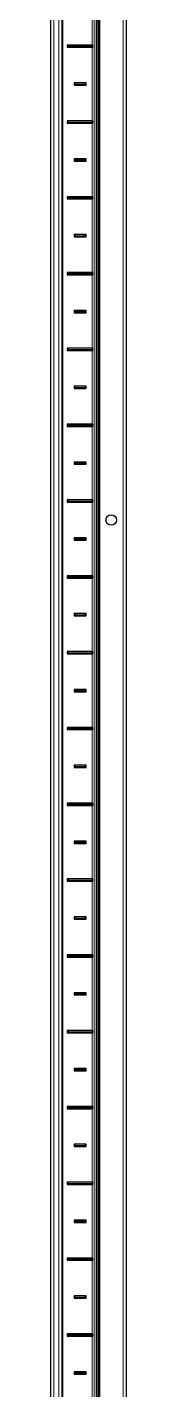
# Model space of a CAD drawing. Header units: millimetres. Extents: x -250 to 5625, y -2047 to 1592.
# Drawn here: x 1162 to 1212, y -218 to 681 of the extents above; entities that cross this region are included whole.
import ezdxf

# ---------------------------------------------------------------- set-up
doc = ezdxf.new("R2010")
doc.units = ezdxf.units.MM

msp = doc.modelspace()

# ---------------------------------------------------------------- linework, layer by layer
at = {"color": 7, "linetype": 'Continuous', "lineweight": 25}
for p, q in [((1162.49, -1006.24), (1162.49, 1092.76)), ((1169.69, 1092.76), (1169.69, -1006.24)), ((1192.36, 1092.76), (1192.36, -1006.24)), ((1192.4, 1092.76), (1192.4, -1006.24)), ((1194.19, 1092.76), (1194.19, -1006.24)), ((1212.19, 1092.76), (1212.19, -1006.24)), ((1189.74, 669.01), (1173.34, 669.01)), ((1173.34, 669.01), (1173.34, 667.51)), ((1174.09, 668.26), (1173.34, 669.01)), ((1174.09, 668.26), (1173.34, 667.51)), ((1173.34, 667.51), (1189.74, 667.51)), ((1174.09, 668.26), (1189.59, 668.26)), ((1189.59, 668.26), (1190.23, 668.9)), ((1189.59, 668.26), (1190.23, 667.61)), ((1190.23, 667.61), (1190.23, 668.9)), ((1185.84, 644.01), (1177.84, 644.01)), ((1177.84, 644.01), (1177.84, 642.51)), ((1178.59, 643.26), (1177.84, 644.01)), ((1178.59, 643.26), (1177.84, 642.51)), ((1177.84, 642.51), (1185.84, 642.51)), ((1178.59, 643.26), (1185.09, 643.26)), ((1185.09, 643.26), (1185.84, 644.01)), ((1185.09, 643.26), (1185.84, 642.51)), ((1185.84, 642.51), (1185.84, 644.01)), ((1189.74, 619.01), (1173.34, 619.01)), ((1173.34, 619.01), (1173.34, 617.51)), ((1174.09, 618.26), (1173.34, 619.01)), ((1174.09, 618.26), (1173.34, 617.51)), ((1173.34, 617.51), (1189.74, 617.51)), ((1174.09, 618.26), (1189.59, 618.26)), ((1189.59, 618.26), (1190.23, 618.9)), ((1189.59, 618.26), (1190.23, 617.61)), ((1190.23, 617.61), (1190.23, 618.9)), ((1185.84, 594.01), (1177.84, 594.01)), ((1177.84, 594.01), (1177.84, 592.51)), ((1178.59, 593.26), (1177.84, 594.01)), ((1178.59, 593.26), (1177.84, 592.51)), ((1178.59, 593.26), (1185.09, 593.26)), ((1185.09, 593.26), (1185.84, 594.01)), ((1185.09, 593.26), (1185.84, 592.51)), ((1185.84, 592.51), (1185.84, 594.01)), ((1177.84, 592.51), (1185.84, 592.51)), ((1189.74, 569.01), (1173.34, 569.01)), ((1173.34, 569.01), (1173.34, 567.51)), ((1174.09, 568.26), (1173.34, 569.01)), ((1174.09, 568.26), (1173.34, 567.51)), ((1173.34, 567.51), (1189.74, 567.51)), ((1174.09, 568.26), (1189.59, 568.26)), ((1189.59, 568.26), (1190.23, 568.9)), ((1189.59, 568.26), (1190.23, 567.61)), ((1190.23, 567.61), (1190.23, 568.9)), ((1185.84, 544.01), (1177.84, 544.01)), ((1177.84, 544.01), (1177.84, 542.51)), ((1178.59, 543.26), (1177.84, 544.01)), ((1178.59, 543.26), (1177.84, 542.51)), ((1177.84, 542.51), (1185.84, 542.51)), ((1178.59, 543.26), (1185.09, 543.26)), ((1185.09, 543.26), (1185.84, 544.01)), ((1185.09, 543.26), (1185.84, 542.51)), ((1185.84, 542.51), (1185.84, 544.01)), ((1189.74, 519.01), (1173.34, 519.01)), ((1173.34, 519.01), (1173.34, 517.51)), ((1174.09, 518.26), (1173.34, 519.01)), ((1174.09, 518.26), (1173.34, 517.51)), ((1173.34, 517.51), (1189.74, 517.51)), ((1174.09, 518.26), (1189.59, 518.26)), ((1189.59, 518.26), (1190.23, 518.9)), ((1189.59, 518.26), (1190.23, 517.61)), ((1190.23, 517.61), (1190.23, 518.9)), ((1185.84, 494.01), (1177.84, 494.01)), ((1177.84, 494.01), (1177.84, 492.51)), ((1178.59, 493.26), (1177.84, 494.01)), ((1178.59, 493.26), (1177.84, 492.51)), ((1177.84, 492.51), (1185.84, 492.51)), ((1178.59, 493.26), (1185.09, 493.26)), ((1185.09, 493.26), (1185.84, 494.01)), ((1185.09, 493.26), (1185.84, 492.51)), ((1185.84, 492.51), (1185.84, 494.01)), ((1189.74, 469.01), (1173.34, 469.01)), ((1173.34, 469.01), (1173.34, 467.51)), ((1174.09, 468.26), (1173.34, 469.01)), ((1174.09, 468.26), (1173.34, 467.51)), ((1173.34, 467.51), (1189.74, 467.51)), ((1174.09, 468.26), (1189.59, 468.26)), ((1189.59, 468.26), (1190.23, 468.9)), ((1189.59, 468.26), (1190.23, 467.61)), ((1190.23, 467.61), (1190.23, 468.9)), ((1185.84, 444.01), (1177.84, 444.01)), ((1177.84, 444.01), (1177.84, 442.51)), ((1178.59, 443.26), (1177.84, 444.01)), ((1178.59, 443.26), (1177.84, 442.51)), ((1177.84, 442.51), (1185.84, 442.51)), ((1178.59, 443.26), (1185.09, 443.26)), ((1185.09, 443.26), (1185.84, 444.01)), ((1185.09, 443.26), (1185.84, 442.51)), ((1185.84, 442.51), (1185.84, 444.01)), ((1189.74, 419.01), (1173.34, 419.01)), ((1173.34, 419.01), (1173.34, 417.51)), ((1174.09, 418.26), (1173.34, 419.01)), ((1174.09, 418.26), (1173.34, 417.51)), ((1173.34, 417.51), (1189.74, 417.51)), ((1174.09, 418.26), (1189.59, 418.26)), ((1189.59, 418.26), (1190.23, 418.9)), ((1189.59, 418.26), (1190.23, 417.61)), ((1190.23, 417.61), (1190.23, 418.9)), ((1185.84, 394.01), (1177.84, 394.01)), ((1177.84, 394.01), (1177.84, 392.51)), ((1178.59, 393.26), (1177.84, 394.01)), ((1178.59, 393.26), (1177.84, 392.51)), ((1177.84, 392.51), (1185.84, 392.51)), ((1178.59, 393.26), (1185.09, 393.26)), ((1185.09, 393.26), (1185.84, 394.01)), ((1185.09, 393.26), (1185.84, 392.51)), ((1185.84, 392.51), (1185.84, 394.01)), ((1189.74, 369.01), (1173.34, 369.01)), ((1173.34, 369.01), (1173.34, 367.51)), ((1174.09, 368.26), (1173.34, 369.01)), ((1189.59, 368.26), (1190.23, 368.9)), ((1190.23, 367.61), (1190.23, 368.9)), ((1174.09, 368.26), (1173.34, 367.51)), ((1173.34, 367.51), (1189.74, 367.51)), ((1174.09, 368.26), (1189.59, 368.26)), ((1189.59, 368.26), (1190.23, 367.61)), ((1185.84, 344.01), (1177.84, 344.01)), ((1177.84, 344.01), (1177.84, 342.51)), ((1178.59, 343.26), (1177.84, 344.01)), ((1178.59, 343.26), (1177.84, 342.51)), ((1177.84, 342.51), (1185.84, 342.51)), ((1178.59, 343.26), (1185.09, 343.26)), ((1185.09, 343.26), (1185.84, 344.01)), ((1185.09, 343.26), (1185.84, 342.51)), ((1185.84, 342.51), (1185.84, 344.01)), ((1189.74, 319.01), (1173.34, 319.01)), ((1173.34, 319.01), (1173.34, 317.51)), ((1174.09, 318.26), (1173.34, 319.01)), ((1174.09, 318.26), (1173.34, 317.51)), ((1173.34, 317.51), (1189.74, 317.51)), ((1174.09, 318.26), (1189.59, 318.26)), ((1189.59, 318.26), (1190.23, 318.9)), ((1189.59, 318.26), (1190.23, 317.61)), ((1190.23, 317.61), (1190.23, 318.9)), ((1185.84, 294.01), (1177.84, 294.01)), ((1177.84, 294.01), (1177.84, 292.51)), ((1178.59, 293.26), (1177.84, 294.01)), ((1178.59, 293.26), (1177.84, 292.51)), ((1177.84, 292.51), (1185.84, 292.51)), ((1178.59, 293.26), (1185.09, 293.26)), ((1185.09, 293.26), (1185.84, 294.01)), ((1185.09, 293.26), (1185.84, 292.51)), ((1185.84, 292.51), (1185.84, 294.01)), ((1189.74, 269.01), (1173.34, 269.01)), ((1173.34, 269.01), (1173.34, 267.51)), ((1174.09, 268.26), (1173.34, 269.01)), ((1174.09, 268.26), (1173.34, 267.51)), ((1173.34, 267.51), (1189.74, 267.51)), ((1174.09, 268.26), (1189.59, 268.26)), ((1189.59, 268.26), (1190.23, 268.9)), ((1189.59, 268.26), (1190.23, 267.61)), ((1190.23, 267.61), (1190.23, 268.9)), ((1185.84, 244.01), (1177.84, 244.01)), ((1177.84, 244.01), (1177.84, 242.51)), ((1178.59, 243.26), (1177.84, 244.01)), ((1178.59, 243.26), (1177.84, 242.51)), ((1178.59, 243.26), (1185.09, 243.26)), ((1185.09, 243.26), (1185.84, 244.01)), ((1185.09, 243.26), (1185.84, 242.51)), ((1185.84, 242.51), (1185.84, 244.01)), ((1177.84, 242.51), (1185.84, 242.51)), ((1189.74, 219.01), (1173.34, 219.01)), ((1173.34, 219.01), (1173.34, 217.51)), ((1174.09, 218.26), (1173.34, 219.01)), ((1174.09, 218.26), (1173.34, 217.51)), ((1173.34, 217.51), (1189.74, 217.51)), ((1174.09, 218.26), (1189.59, 218.26)), ((1189.59, 218.26), (1190.23, 218.9)), ((1189.59, 218.26), (1190.23, 217.61)), ((1190.23, 217.61), (1190.23, 218.9)), ((1185.84, 194.01), (1177.84, 194.01)), ((1177.84, 194.01), (1177.84, 192.51)), ((1178.59, 193.26), (1177.84, 194.01)), ((1178.59, 193.26), (1177.84, 192.51)), ((1177.84, 192.51), (1185.84, 192.51)), ((1178.59, 193.26), (1185.09, 193.26)), ((1185.09, 193.26), (1185.84, 194.01)), ((1185.09, 193.26), (1185.84, 192.51)), ((1185.84, 192.51), (1185.84, 194.01)), ((1189.74, 169.01), (1173.34, 169.01)), ((1173.34, 169.01), (1173.34, 167.51)), ((1174.09, 168.26), (1173.34, 169.01)), ((1174.09, 168.26), (1173.34, 167.51)), ((1173.34, 167.51), (1189.74, 167.51)), ((1174.09, 168.26), (1189.59, 168.26)), ((1189.59, 168.26), (1190.23, 168.9)), ((1189.59, 168.26), (1190.23, 167.61)), ((1190.23, 167.61), (1190.23, 168.9)), ((1185.84, 144.01), (1177.84, 144.01)), ((1177.84, 144.01), (1177.84, 142.51)), ((1178.59, 143.26), (1177.84, 144.01)), ((1185.09, 143.26), (1185.84, 144.01)), ((1185.84, 142.51), (1185.84, 144.01)), ((1178.59, 143.26), (1177.84, 142.51)), ((1177.84, 142.51), (1185.84, 142.51)), ((1178.59, 143.26), (1185.09, 143.26)), ((1185.09, 143.26), (1185.84, 142.51)), ((1189.74, 119.01), (1173.34, 119.01)), ((1173.34, 119.01), (1173.34, 117.51)), ((1174.09, 118.26), (1173.34, 119.01)), ((1174.09, 118.26), (1173.34, 117.51)), ((1173.34, 117.51), (1189.74, 117.51)), ((1174.09, 118.26), (1189.59, 118.26)), ((1189.59, 118.26), (1190.23, 118.9)), ((1189.59, 118.26), (1190.23, 117.61)), ((1190.23, 117.61), (1190.23, 118.9)), ((1185.84, 94.01), (1177.84, 94.01)), ((1177.84, 94.01), (1177.84, 92.51)), ((1178.59, 93.26), (1177.84, 94.01)), ((1178.59, 93.26), (1177.84, 92.51)), ((1177.84, 92.51), (1185.84, 92.51)), ((1178.59, 93.26), (1185.09, 93.26)), ((1185.09, 93.26), (1185.84, 94.01)), ((1185.09, 93.26), (1185.84, 92.51)), ((1185.84, 92.51), (1185.84, 94.01)), ((1189.74, 69.01), (1173.34, 69.01)), ((1173.34, 69.01), (1173.34, 67.51)), ((1174.09, 68.26), (1173.34, 69.01)), ((1174.09, 68.26), (1173.34, 67.51)), ((1173.34, 67.51), (1189.74, 67.51)), ((1174.09, 68.26), (1189.59, 68.26)), ((1189.59, 68.26), (1190.23, 68.9)), ((1189.59, 68.26), (1190.23, 67.61)), ((1190.23, 67.61), (1190.23, 68.9)), ((1185.84, 44.01), (1177.84, 44.01)), ((1177.84, 44.01), (1177.84, 42.51)), ((1178.59, 43.26), (1177.84, 44.01)), ((1178.59, 43.26), (1177.84, 42.51)), ((1177.84, 42.51), (1185.84, 42.51)), ((1178.59, 43.26), (1185.09, 43.26)), ((1185.09, 43.26), (1185.84, 44.01)), ((1185.09, 43.26), (1185.84, 42.51)), ((1185.84, 42.51), (1185.84, 44.01)), ((1189.74, 19.01), (1173.34, 19.01)), ((1173.34, 19.01), (1173.34, 17.51)), ((1174.09, 18.26), (1173.34, 19.01)), ((1174.09, 18.26), (1173.34, 17.51)), ((1174.09, 18.26), (1189.59, 18.26)), ((1189.59, 18.26), (1190.23, 18.9)), ((1189.59, 18.26), (1190.23, 17.61)), ((1190.23, 17.61), (1190.23, 18.9)), ((1173.34, 17.51), (1189.74, 17.51)), ((1185.84, -5.99), (1177.84, -5.99)), ((1177.84, -5.99), (1177.84, -7.49)), ((1178.59, -6.74), (1177.84, -5.99)), ((1178.59, -6.74), (1177.84, -7.49)), ((1177.84, -7.49), (1185.84, -7.49)), ((1178.59, -6.74), (1185.09, -6.74)), ((1185.09, -6.74), (1185.84, -5.99)), ((1185.09, -6.74), (1185.84, -7.49)), ((1185.84, -7.49), (1185.84, -5.99)), ((1189.74, -30.99), (1173.34, -30.99)), ((1173.34, -30.99), (1173.34, -32.49)), ((1174.09, -31.74), (1173.34, -30.99)), ((1174.09, -31.74), (1173.34, -32.49)), ((1173.34, -32.49), (1189.74, -32.49)), ((1174.09, -31.74), (1189.59, -31.74)), ((1189.59, -31.74), (1190.23, -31.1)), ((1189.59, -31.74), (1190.23, -32.39)), ((1190.23, -32.39), (1190.23, -31.1)), ((1185.84, -55.99), (1177.84, -55.99)), ((1177.84, -55.99), (1177.84, -57.49)), ((1178.59, -56.74), (1177.84, -55.99)), ((1178.59, -56.74), (1177.84, -57.49)), ((1177.84, -57.49), (1185.84, -57.49)), ((1178.59, -56.74), (1185.09, -56.74)), ((1185.09, -56.74), (1185.84, -55.99)), ((1185.09, -56.74), (1185.84, -57.49)), ((1185.84, -57.49), (1185.84, -55.99)), ((1189.74, -80.99), (1173.34, -80.99)), ((1173.34, -80.99), (1173.34, -82.49)), ((1174.09, -81.74), (1173.34, -80.99)), ((1174.09, -81.74), (1173.34, -82.49)), ((1173.34, -82.49), (1189.74, -82.49)), ((1174.09, -81.74), (1189.59, -81.74)), ((1189.59, -81.74), (1190.23, -81.1)), ((1189.59, -81.74), (1190.23, -82.39)), ((1190.23, -82.39), (1190.23, -81.1)), ((1185.84, -105.99), (1177.84, -105.99)), ((1177.84, -105.99), (1177.84, -107.49)), ((1178.59, -106.74), (1177.84, -105.99)), ((1178.59, -106.74), (1177.84, -107.49)), ((1177.84, -107.49), (1185.84, -107.49)), ((1178.59, -106.74), (1185.09, -106.74)), ((1185.09, -106.74), (1185.84, -105.99)), ((1185.09, -106.74), (1185.84, -107.49)), ((1185.84, -107.49), (1185.84, -105.99)), ((1189.74, -130.99), (1173.34, -130.99)), ((1173.34, -130.99), (1173.34, -132.49)), ((1174.09, -131.74), (1173.34, -130.99)), ((1174.09, -131.74), (1173.34, -132.49)), ((1173.34, -132.49), (1189.74, -132.49)), ((1174.09, -131.74), (1189.59, -131.74)), ((1189.59, -131.74), (1190.23, -131.1)), ((1189.59, -131.74), (1190.23, -132.39)), ((1190.23, -132.39), (1190.23, -131.1)), ((1185.84, -155.99), (1177.84, -155.99)), ((1177.84, -155.99), (1177.84, -157.49)), ((1178.59, -156.74), (1177.84, -155.99)), ((1178.59, -156.74), (1177.84, -157.49)), ((1177.84, -157.49), (1185.84, -157.49)), ((1178.59, -156.74), (1185.09, -156.74)), ((1185.09, -156.74), (1185.84, -155.99)), ((1185.09, -156.74), (1185.84, -157.49)), ((1185.84, -157.49), (1185.84, -155.99)), ((1189.74, -180.99), (1173.34, -180.99)), ((1173.34, -180.99), (1173.34, -182.49)), ((1174.09, -181.74), (1173.34, -180.99)), ((1174.09, -181.74), (1173.34, -182.49)), ((1173.34, -182.49), (1189.74, -182.49)), ((1174.09, -181.74), (1189.59, -181.74)), ((1189.59, -181.74), (1190.23, -181.1)), ((1189.59, -181.74), (1190.23, -182.39)), ((1190.23, -182.39), (1190.23, -181.1)), ((1185.84, -205.99), (1177.84, -205.99)), ((1177.84, -205.99), (1177.84, -207.49)), ((1178.59, -206.74), (1177.84, -205.99)), ((1185.09, -206.74), (1185.84, -205.99)), ((1185.84, -207.49), (1185.84, -205.99)), ((1178.59, -206.74), (1177.84, -207.49)), ((1177.84, -207.49), (1185.84, -207.49)), ((1178.59, -206.74), (1185.09, -206.74)), ((1185.09, -206.74), (1185.84, -207.49))]:
    msp.add_line(p, q, dxfattribs=at)
at = {"color": 8, "linetype": 'Continuous', "lineweight": 18}
for p, q in [((1164.49, 1092.76), (1164.49, -1006.24)), ((1167.69, -1006.24), (1167.69, 1092.76)), ((1170.34, 1092.76), (1170.34, -1006.24)), ((1191.16, 1092.76), (1191.16, -1006.24)), ((1193.6, -1006.24), (1193.6, 1092.76)), ((1194.84, 1092.76), (1194.84, -1006.24)), ((1210.19, -1006.24), (1210.19, 1092.76)), ((1189.74, 669.01), (1189.74, 717.51)), ((1189.74, 619.01), (1189.74, 667.51)), ((1189.74, 569.01), (1189.74, 617.51)), ((1189.74, 519.01), (1189.74, 567.51)), ((1189.74, 469.01), (1189.74, 517.51)), ((1189.74, 419.01), (1189.74, 467.51)), ((1189.74, 369.01), (1189.74, 417.51)), ((1189.74, 319.01), (1189.74, 367.51)), ((1189.74, 269.01), (1189.74, 317.51)), ((1189.74, 219.01), (1189.74, 267.51)), ((1189.74, 169.01), (1189.74, 217.51)), ((1189.74, 119.01), (1189.74, 167.51)), ((1189.74, 69.01), (1189.74, 117.51)), ((1189.74, 19.01), (1189.74, 67.51)), ((1189.74, -30.99), (1189.74, 17.51)), ((1189.74, -80.99), (1189.74, -32.49)), ((1189.74, -130.99), (1189.74, -82.49)), ((1189.74, -180.99), (1189.74, -132.49)), ((1189.74, -230.99), (1189.74, -182.49))]:
    msp.add_line(p, q, dxfattribs=at)
at = {"color": 7, "linetype": 'Continuous', "lineweight": 25}
msp.add_circle((1202.34, 355.76), 3.5, dxfattribs=at)
for centre, start_param, end_param in [((1189.74, 665.54), 6.034916, 6.283185), ((1189.74, 670.97), 3.141593, 3.389862), ((1189.74, 615.54), 6.034916, 6.283185), ((1189.74, 620.97), 3.141593, 3.389862), ((1189.74, 565.54), 6.034916, 6.283185), ((1189.74, 570.97), 3.141593, 3.389862), ((1189.74, 515.54), 6.034916, 6.283185), ((1189.74, 520.97), 3.141593, 3.389862), ((1189.74, 465.54), 6.034916, 6.283185), ((1189.74, 470.97), 3.141593, 3.389862), ((1189.74, 415.54), 6.034916, 6.283185), ((1189.74, 420.97), 3.141593, 3.389862), ((1189.74, 365.54), 6.034916, 6.283185), ((1189.74, 370.97), 3.141593, 3.389862), ((1189.74, 315.54), 6.034916, 6.283185), ((1189.74, 320.97), 3.141593, 3.389862), ((1189.74, 265.54), 6.034916, 6.283185), ((1189.74, 270.97), 3.141593, 3.389862), ((1189.74, 215.54), 6.034916, 6.283185), ((1189.74, 220.97), 3.141593, 3.389862), ((1189.74, 165.54), 6.034916, 6.283185), ((1189.74, 170.97), 3.141593, 3.389862), ((1189.74, 115.54), 6.034916, 6.283185), ((1189.74, 120.97), 3.141593, 3.389862), ((1189.74, 65.54), 6.034916, 6.283185), ((1189.74, 70.97), 3.141593, 3.389862), ((1189.74, 15.54), 6.034916, 6.283185), ((1189.74, 20.97), 3.141593, 3.389862), ((1189.74, -34.46), 6.034916, 6.283185), ((1189.74, -29.03), 3.141593, 3.389862), ((1189.74, -84.46), 6.034916, 6.283185), ((1189.74, -79.03), 3.141593, 3.389862), ((1189.74, -134.46), 6.034916, 6.283185), ((1189.74, -129.03), 3.141593, 3.389862), ((1189.74, -184.46), 6.034916, 6.283185), ((1189.74, -179.03), 3.141593, 3.389862)]:
    msp.add_ellipse(centre, major_axis=(0, 3.46), ratio=0.57735, start_param=start_param, end_param=end_param, dxfattribs=at)

doc.saveas('drawing.dxf')
